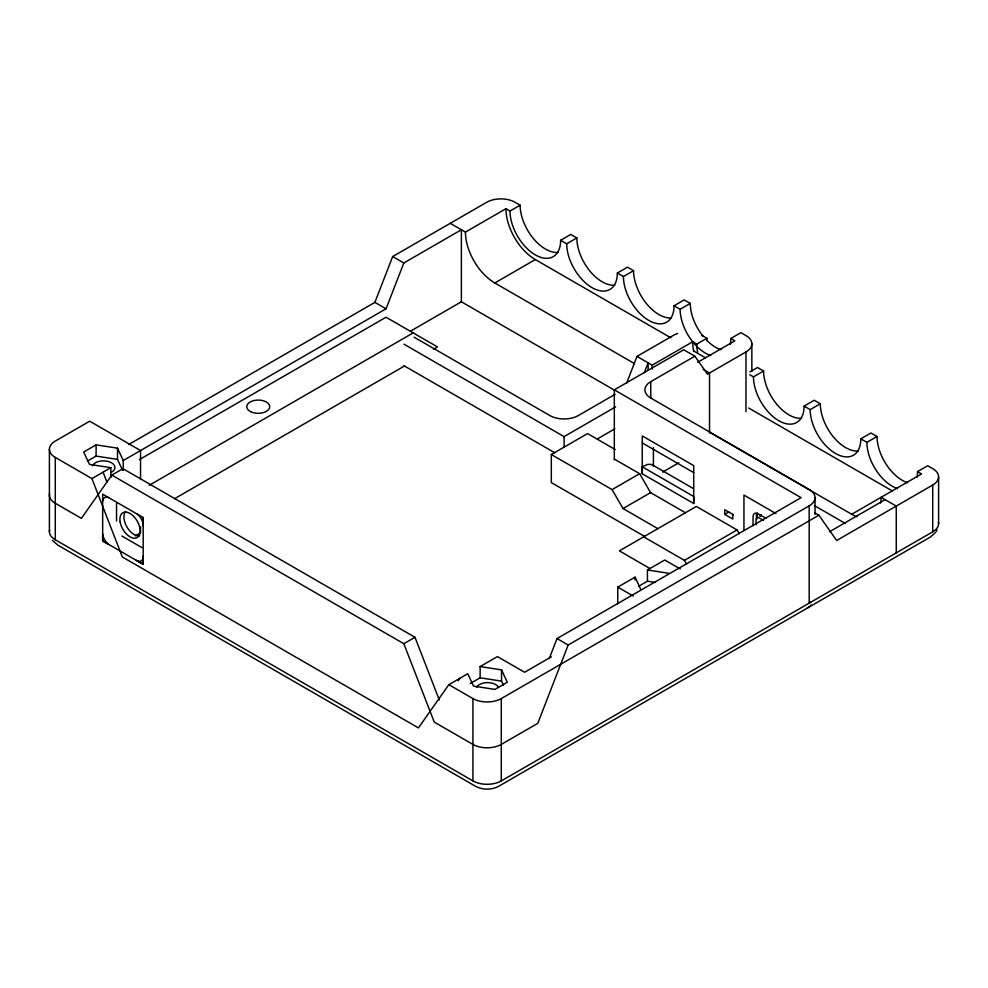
<?xml version="1.0" encoding="UTF-8"?>
<svg xmlns="http://www.w3.org/2000/svg" width="988" height="988" viewBox="0 0 988 988"><rect width="100%" height="100%" fill="white"/><g stroke="black" fill="none" stroke-linecap="round" stroke-linejoin="round"><path stroke-width="1.48" d="M110.854 477.5L110.854 467.682L89.451 464.372L83.708 452.01L96.108 444.859L117.51 448.169L123.253 460.531L123.241 470.35M143.186 556.145L143.186 564.321L136.183 560.282M143.186 524.369L143.186 525.628L143.186 524.356A10.016 5.78 60 0 0 137.307 514.155M642.262 466.793L693.712 496.495L693.712 503.51L642.262 473.808L642.262 466.793L647.708 464.385L651.549 464.422L692.909 488.282M648.14 370.377L648.14 362.831L644.3 372.735M896.264 552.86L896.264 506.091L881.074 497.31A41.533 23.984 60 0 1 880.629 502.954M49.573 530.074A20.056 11.572 0 0 0 55.279 539.769L472.931 780.903A20.056 11.572 0 0 0 501.299 780.903L932.721 531.816L932.721 485.034A20.056 11.572 0 0 0 932.721 468.67L927.658 465.743L917.531 471.585A35.803 20.674 60 0 1 916.975 477.352M938.6 523.628L938.6 476.846M760.155 516.242L761.353 514.871L760.217 515.921M128.526 444.612L374.897 302.377L392.681 256.559L486.714 202.268A20.056 11.572 0 0 1 515.069 202.268L520.133 205.195A35.803 20.674 60 0 0 558.109 252.434M123.253 460.531L386.036 308.799L403.82 262.993L461.384 229.747L461.384 301.785L410.638 331.091M626.565 383.295L637.001 356.396L673.458 335.352A20.056 11.572 0 0 1 677.62 333.512M549.279 658.514L557.022 638.569L801.07 497.668L614.314 389.84L614.314 459.791M730.231 344.269A35.803 20.674 60 0 0 730.787 338.514L740.914 332.66L745.977 335.587A20.056 11.572 0 0 1 745.977 351.95L707.494 374.18L694.86 356.211L650.771 381.664A20.056 11.572 0 0 0 650.771 398.028L809.172 489.48A20.056 11.572 0 0 1 809.172 505.856L568.162 645.003L537.756 723.364L501.286 744.409A20.056 11.572 0 0 1 472.931 744.409L434.251 722.08L403.845 643.719L111.805 475.105L81.399 518.367L55.279 503.275A20.056 11.572 0 0 1 49.573 493.58M936.266 531.445L937.069 530.074M470.226 683.523L480.143 677.805L480.143 666.579L501.546 669.889L507.289 682.251L494.889 689.402L473.487 686.092L467.744 673.73L448.836 684.659L418.43 727.909L122.339 556.973L91.933 478.6L55.279 457.432A20.056 11.572 0 0 1 55.279 441.068L89.71 421.184L140.543 450.54L140.543 479.501M458.234 680.695L459.976 678.225M935.648 532.396L930.276 537.101L499.002 786.102C491.765 790.128 482.453 790.128 475.228 786.102L57.724 545.055L52.352 540.35M810.308 605.768L811.025 604.989M809.024 606.867L806.727 608.435M450.244 223.325L465.434 232.094L505.955 208.703L510.006 211.037A35.803 20.674 60 0 0 535.323 254.892A35.803 20.674 60 0 0 560.641 240.282L570.768 234.428L576.844 237.935A35.803 20.674 60 0 0 614.82 285.186M510.006 211.037L520.133 205.195M87.426 461.087L96.108 456.086L117.51 459.395L122.598 470.374M91.933 478.6L110.854 467.682M111.805 475.105L122.944 468.683L414.985 637.285L439.302 699.973M139.37 459.63L386.036 317.222L437.486 346.924L433.485 349.246M465.434 232.094A41.533 23.984 60 0 0 494.815 282.963L535.323 259.572L670.901 337.847M560.641 240.282L566.717 243.789L576.844 237.935M149.188 485.318L413.182 332.894M174.592 498.705L404.129 366.19M566.717 243.789A35.803 20.674 60 0 0 592.034 287.644A35.803 20.674 60 0 0 617.352 273.021L627.479 267.168L633.555 270.675A35.803 20.674 60 0 0 671.531 317.926M617.352 273.021L623.428 276.529L633.555 270.675M623.428 276.529A35.803 20.674 60 0 0 648.745 320.384A35.803 20.674 60 0 0 674.063 305.761L684.19 299.92L690.279 303.427A35.803 20.674 60 0 0 702.937 336.056M674.063 305.761L680.139 309.269L690.279 303.427M637.001 356.396L652.191 365.165L692.699 341.786L696.75 344.12A35.803 20.674 60 0 0 697.614 352.185M614.314 389.84L683.721 349.777L694.86 356.211M696.75 344.12L706.877 338.279A35.803 20.674 60 0 0 706.976 340.872M615.154 394.274L578.264 415.578A20.056 11.572 0 0 1 549.908 415.578L414.133 337.192M404.006 344.207L564.086 436.622L615.672 406.834M697.627 362.324L734.837 340.848L730.787 338.514M644.497 536.373L551.316 482.576L551.316 454.517L587.576 433.584L615.154 449.503M597.444 438.882L614.783 428.866M749.929 371.896L757.524 367.511L763.601 371.019A35.803 20.674 60 0 0 801.577 418.257M749.818 374.761L753.474 376.86L763.601 371.019M551.316 454.517L612.091 489.603L639.631 473.697L650.573 492.642L685.413 512.747M662.676 472.091L678.805 462.792M612.091 489.603L623.02 508.548L650.573 492.642M753.474 376.86A35.803 20.674 60 0 0 778.791 420.715A35.803 20.674 60 0 0 804.109 406.105L814.236 400.251L820.312 403.759A35.803 20.674 60 0 0 858.288 451.01M403.845 643.719L414.985 637.285M804.109 406.105L810.185 409.612L820.312 403.759M733.392 514.723L724.71 509.709L724.71 514.39L728.761 512.056M810.185 409.612A35.803 20.674 60 0 0 835.502 453.467A35.803 20.674 60 0 0 860.82 438.845L870.947 432.991L877.023 436.511A35.803 20.674 60 0 0 907.614 482.762M860.82 438.845L866.896 442.352L877.023 436.511M480.143 666.579L497.446 656.588L524.591 672.26L551.316 656.822M617.759 603.903L617.759 587.131L635.062 577.14L640.792 589.503M638.779 586.217L647.449 581.203L647.449 569.977L664.751 559.998L680.263 568.952M643.682 536.842L684.4 560.344L737.06 529.939L739.246 533.73M448.836 684.659L472.931 698.578A20.056 11.572 0 0 0 501.286 698.578L818.891 515.205L836.663 540.498L932.721 485.034M709.483 432.151L851.705 514.266L921.582 473.931L917.531 471.585M829.5 531.766L885.125 499.656M135.368 535.854L140.543 532.865L140.543 526.765M647.449 569.977L668.864 573.299M647.449 581.203L655.526 582.463M480.143 677.805L501.546 681.115L503.472 685.264M701.813 335.352L706.877 338.279M693.502 350.901L705.469 357.804M703.184 369.351L709.52 373.007L709.52 432.793M748.657 408.007L892.213 490.888M494.815 282.963L634.382 363.547M392.681 256.559L403.82 262.993M460.939 301.525L614.635 390.26M814.569 505.695L845.481 523.541M815.174 513.068L818.891 515.205M775.926 513.562L743.952 495.087L743.952 530.482M642.262 442.933L693.712 472.635M765.984 518.342L758.117 513.797A7.163 4.137 60 0 0 753.054 516.724L753.054 525.801M763.539 520.429L758.204 517.379A3.446 1.988 60 0 0 756.104 518.589L756.092 524.739M374.897 302.377L386.036 308.799M724.71 514.39L732.812 519.071L732.812 514.39M614.314 459.074L639.631 473.697M737.06 529.939L696.355 506.436L619.377 550.872L649.968 568.545M404.006 365.721L554.75 452.751M623.02 508.548L657.86 528.654M617.759 587.131L633.271 596.085M557.022 638.569L568.162 645.003M143.186 517.551L102.666 494.161L102.666 540.93L108.569 544.351A10.016 5.78 60 0 1 102.678 534.138L102.666 540.93L143.186 564.321L143.186 517.551L143.186 524.999M121.882 536.015L141.939 547.599M143.186 556.133L143.186 557.528A10.016 5.78 60 0 1 137.295 560.925M652.018 464.669L652.932 465.681M684.4 560.344L686.586 564.136M103.073 472.178L106.951 482.144M815.038 497.668L815.038 514.39M809.172 505.856L809.172 603.149A20.056 11.572 0 0 0 810.901 602.013M757.104 518.922L757.104 514.378A7.163 4.137 60 0 1 757.277 512.97M756.462 513.859L756.462 516.909M751.843 343.775L751.843 371.365M745.977 351.95L745.977 411.737M693.712 503.51L693.712 465.62L642.262 435.918L642.262 473.808M653.414 447.675L653.414 465.867M650.771 381.664L650.771 398.386M635.062 577.14L635.062 579.944M564.086 436.622L564.086 447.379M501.546 669.889L501.546 681.115M501.286 698.578L501.286 780.903M472.931 698.578L472.931 780.903M117.51 448.169L117.51 459.395M116.535 503.349L116.535 521.059M96.108 444.859L96.108 456.086M55.279 457.432L55.279 539.769M49.4 449.256L49.4 531.581M139.679 535.78A14.326 8.275 60 0 1 126.896 526.925A14.326 8.275 60 0 1 125.649 511.438M720.857 349.678A35.803 20.674 60 0 1 706.939 340.527M535.323 259.572A41.533 23.984 60 0 1 505.955 208.703M710.73 355.532A35.803 20.674 60 0 1 680.139 309.269M102.678 500.965A10.016 5.78 60 0 1 108.557 497.557M938.427 522.121A20.056 11.572 0 0 1 932.721 531.816M476.451 687.5A11.461 6.62 0 0 1 487.516 682.597A11.461 6.62 0 0 1 498.582 687.5M92.415 465.78A11.461 6.62 0 0 1 109.211 461.767A11.461 6.62 0 0 1 111.582 472.178M856.818 516.699A41.533 23.984 60 0 1 851.705 514.266M652.376 369.067A41.533 23.984 60 0 1 652.191 365.165M693.7 351.135A41.533 23.984 60 0 1 692.699 341.786M897.487 488.603A35.803 20.674 60 0 1 866.896 442.352M250.693 411.675A11.461 6.62 0 0 0 269.477 407.958A11.461 6.62 0 0 0 254.521 400.424A11.461 6.62 0 0 0 250.693 411.675M120.079 521.676A14.326 8.275 60 0 0 136.69 537.793A14.326 8.275 60 0 0 133.281 515.958A14.326 8.275 60 0 0 120.079 521.676"/></g></svg>
